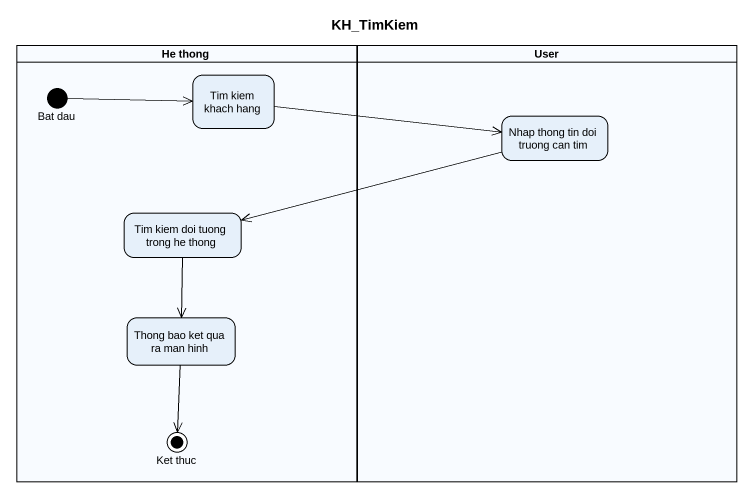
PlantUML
@startuml
title KH_TimKiem
hide empty description
state "He thong" as He_thong <<partition>> {
  state "Bat dau" as Bat_dau <<start>>
  state "Tim kiem khach hang" as Tim_kiem_khach_hang
  state "Tim kiem doi tuong trong he thong" as Tim_kiem_doi_tuong_trong_he
  state "Thong bao ket qua ra man hinh" as Thong_bao_ket_qua_ra_man
  state "Ket thuc" as Ket_thuc <<end>>
}
state User <<partition>> {
  state "Nhap thong tin doi truong can tim" as Nhap_thong_tin_doi_truong
}
Bat_dau -right-> Tim_kiem_khach_hang
Tim_kiem_khach_hang -right-> Nhap_thong_tin_doi_truong
Nhap_thong_tin_doi_truong -left-> Tim_kiem_doi_tuong_trong_he
Tim_kiem_doi_tuong_trong_he --> Thong_bao_ket_qua_ra_man
Thong_bao_ket_qua_ra_man --> Ket_thuc
@enduml
